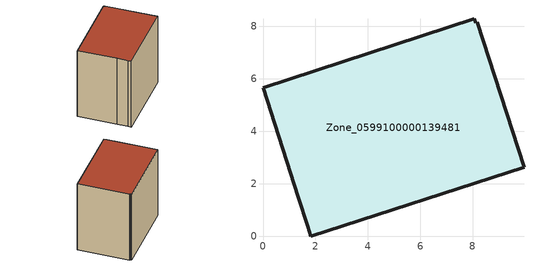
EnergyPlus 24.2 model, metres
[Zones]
Zone_0599100000139481
 floor ground (C_G): 8.17,8.15 9.96,2.63 1.83,0 1.71,0.37 1.35,1.48 0,5.66 8.06,8.28 8.11,8.13 z3.78
 wall outside (C_F): 1.83,0 9.96,2.63 8.17,8.15 8.11,8.13 8.06,8.28 0,5.66 1.35,1.48 1.71,0.37 1.83,0 z3.78:12.22
 roof outside (C_R): 9.96,2.63 8.17,8.15 8.11,8.13 8.06,8.28 0,5.66 1.35,1.48 1.71,0.37 1.83,0 z12.22
[BUILDING]
Pand.0599100000139481: North Axis=0; Terrain=City; Loads Convergence Tolerance Value=0.04; Temperature Convergence Tolerance Value=0.4; Solar Distribution=FullExterior; Maximum Number of Warmup Days=25; Minimum Number of Warmup Days=1
[Site:Location]
Rotterdam.The.Hague.AP_ZH_NLD Design_Conditions: Latitude=51.96; Longitude=4.45; Time Zone=1; Elevation=-4.5
[SITE:GROUNDTEMPERATURE:BUILDINGSURFACE]
18, 18, 18, 18, 18, 18, 18, 18, 18, 18, 18, 18
[MATERIAL] Thermal Absorptance=0.9; Solar Absorptance=0.7; Visible Absorptance=0.7
Name | Roughness | Thickness | Conductivity | Density | Specific Heat
G.TI.1946-1964 | MediumSmooth | 0.15 | 1 | 540 | 1210
F.TI.1946-1964 | Rough | 0.3 | 0.857143 | 1920 | 840
R.TI.1946-1964 | MediumRough | 0.2 | 0.277778 | 1500 | 1000
[CONSTRUCTION]
C_G: G.TI.1946-1964
C_F: F.TI.1946-1964
C_R: R.TI.1946-1964
[ZONE]
Zone_0599100000139481: Type=1; Multiplier=1; Ceiling Height=Autocalculate; Volume=Autocalculate; Floor Area=autocalculate; Part of Total Floor Area=Yes
[ZONEINFILTRATION:DESIGNFLOWRATE]
Infil_Zone_0599100000139481: Zone or ZoneList or Space or SpaceList=Zone_0599100000139481; Schedule=AlwaysOn; Design Flow Rate Calculation Method=Flow/Area; Flow Rate per Floor Area=0.003; Constant Term Coefficient=1; Temperature Term Coefficient=0; Velocity Term Coefficient=0; Velocity Squared Term Coefficient=0
[HVACTEMPLATE:ZONE:IDEALLOADSAIRSYSTEM]
Zone_0599100000139481: Maximum Heating Supply Air Temperature=50; Minimum Cooling Supply Air Temperature=13; Maximum Heating Supply Air Humidity Ratio=0.0156; Minimum Cooling Supply Air Humidity Ratio=0.0077; Heating Limit=NoLimit; Cooling Limit=NoLimit; Dehumidification Control Type=ConstantSensibleHeatRatio; Cooling Sensible Heat Ratio=0.7; Dehumidification Setpoint=60; Humidification Control Type=None; Humidification Setpoint=30; Outdoor Air Method=None; Outdoor Air Flow Rate per Person=0.00944; Outdoor Air Flow Rate per Zone Floor Area=0; Outdoor Air Flow Rate per Zone=0; Demand Controlled Ventilation Type=None; Outdoor Air Economizer Type=NoEconomizer; Heat Recovery Type=None; Sensible Heat Recovery Effectiveness=0.7; Latent Heat Recovery Effectiveness=0.65
[ZONECONTROL:THERMOSTAT]
ThermostatControl_Zone_0599100000139481: Zone or ZoneList=Zone_0599100000139481; Control Type Schedule=DualSetpointControlType; Control 1=Thermostat_Zone_0599100000139481; Temperature Difference Between Cutout And Setpoint=0
[THERMOSTATSETPOINT:DUALSETPOINT]
Thermostat_Zone_0599100000139481: Heating Setpoint Temperature Schedule=HeatingSetpoint_Zone_0599100000139481; Cooling Setpoint Temperature Schedule=CoolingSetpoint_Zone_0599100000139481
[SCHEDULE:COMPACT]
HeatingSetpoint_Zone_0599100000139481: Through: 12/31, For: AllDays, Until: 24:00, 21
CoolingSetpoint_Zone_0599100000139481: Through: 12/31, For: AllDays, Until: 24:00, 24
DualSetpointControlType: Through: 12/31, For: AllDays, Until: 24:00, 4
AlwaysOn: Through: 12/31, For: AllDays, Until: 24:00, 1
